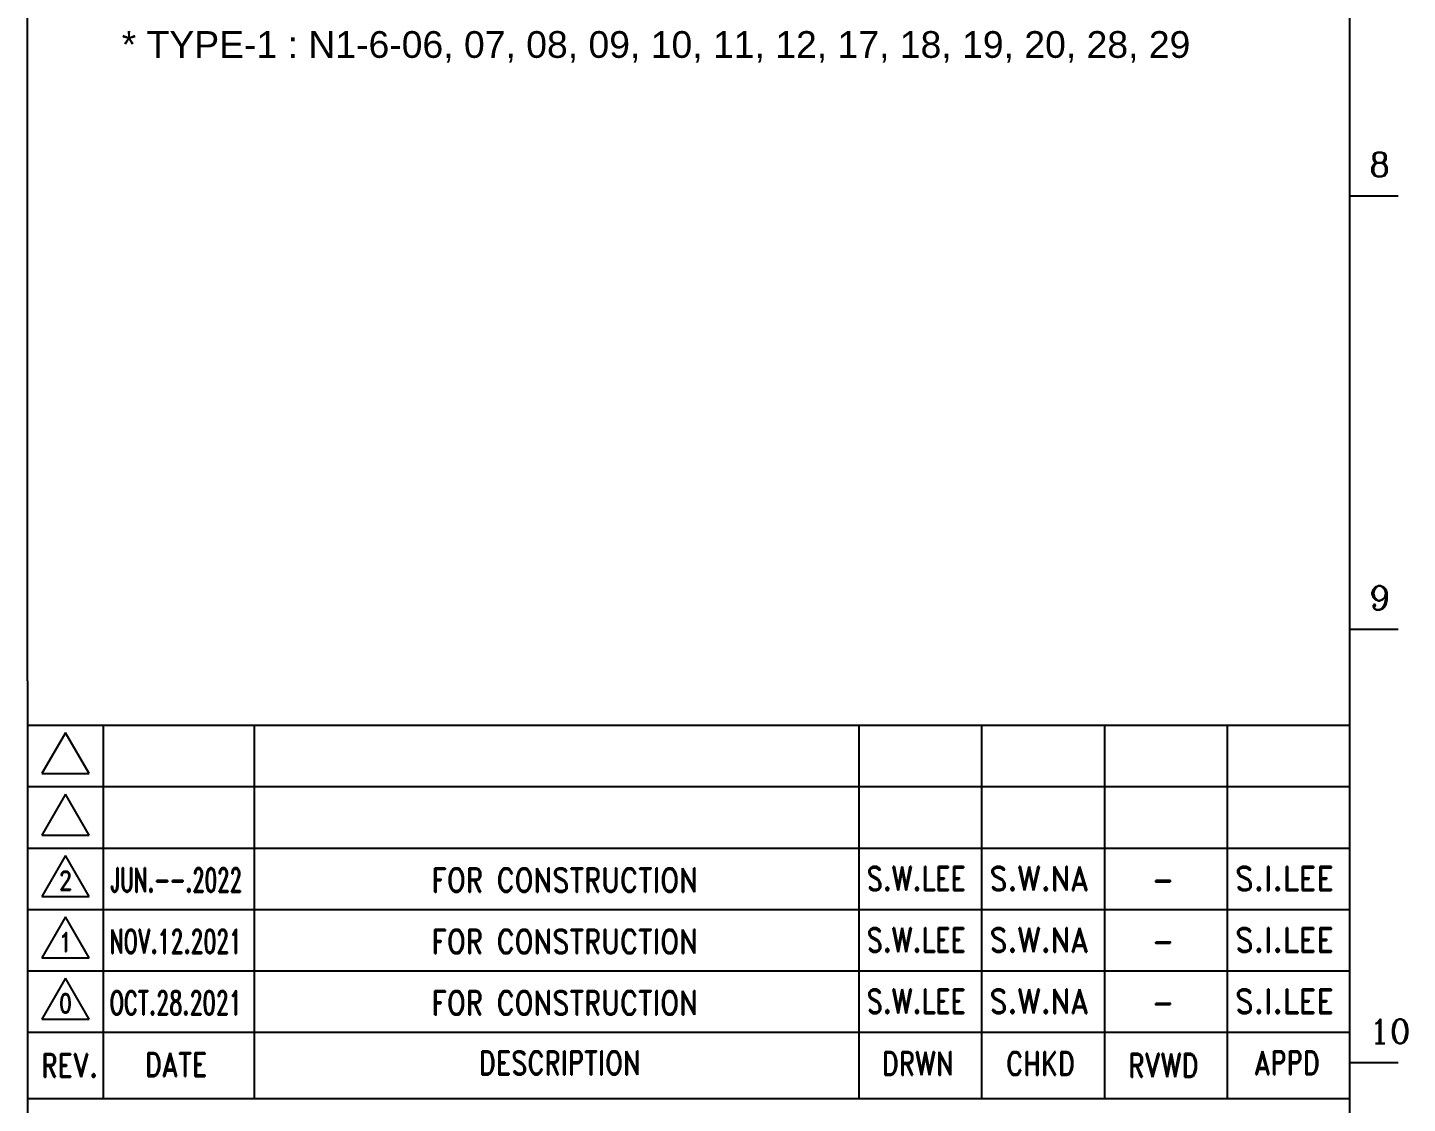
# Model space of a CAD drawing. Header units: millimetres. Extents: x 376548 to 485787, y -156716 to -17718.
# Drawn here: x 415826 to 422022, y -63127 to -58295 of the extents above; entities that cross this region are included whole.
import ezdxf
from ezdxf.enums import TextEntityAlignment as Align

# ---------------------------------------------------------------- set-up
doc = ezdxf.new("R2010")
doc.units = ezdxf.units.MM
doc.header["$LTSCALE"] = 2
doc.layers.add('C_TEXT_01', color=2, linetype='Continuous')
doc.layers.add('TAN-TIT', color=30, linetype='Continuous')
doc.styles.add('Arial', font='arial.ttf')
doc.styles.add('COM', font='COMPLEX', dxfattribs={"height": 5})
doc.styles.add('KIM3', font='ROMAND.shx', dxfattribs={"width": 1.25, "height": 3})
doc.styles.add('RD20', font='ROMAND.SHX', dxfattribs={"width": 0.8, "height": 2})
doc.styles.add('RD6', font='ROMAND.shx', dxfattribs={"width": 0.83, "height": 6})

# ---------------------------------------------------------------- blocks, each defined once
blk = doc.blocks.new('A$C8e619059')
at = {"layer": 'TAN-TIT'}
blk.add_line((-18.38, 55.84), (-18.38, 0), dxfattribs=at)
blk = doc.blocks.new('BORDER')
at = {"layer": 'TAN-TIT'}
for p, q in [((19323.7, 4632.3), (19323.7, 16468)), ((23282.3, 352), (23282.3, 16468)), ((23282.3, 6085.1), (23426.6, 6085.1)), ((23282.3, 4787.2), (23426.6, 4787.2)), ((19323.7, 4632.3), (19323.7, 352)), ((23282.3, 4498.7), (19323.7, 4498.7)), ((19436.9, 4477.2), (19366.3, 4354.8)), ((19507.6, 4354.8), (19436.9, 4477.2)), ((19549.9, 4498.7), (19549.9, 3381.8)), ((20002.3, 4498.7), (20002.3, 3381.8)), ((22179.6, 4498.7), (22179.6, 3381.8)), ((22547.2, 4498.7), (22547.2, 3381.8)), ((22914.8, 4498.7), (22914.8, 3381.8)), ((19366.3, 4354.8), (19507.6, 4354.8)), ((23282.3, 4314.9), (19323.7, 4314.9)), ((19436.9, 4293.4), (19366.3, 4171)), ((19507.6, 4171), (19436.9, 4293.4)), ((23282.3, 4131.1), (19323.7, 4131.1)), ((19366.3, 4171), (19507.6, 4171)), ((19436.9, 4109.7), (19366.3, 3987.2)), ((19507.6, 3987.2), (19436.9, 4109.7)), ((19366.3, 3987.2), (19507.6, 3987.2)), ((23282.3, 3947.3), (19323.7, 3947.3)), ((19436.9, 3925.9), (19366.3, 3803.4)), ((19507.6, 3803.4), (19436.9, 3925.9)), ((19366.3, 3803.4), (19507.6, 3803.4)), ((23282.3, 3763.5), (19323.7, 3763.5)), ((19436.9, 3742.1), (19366.3, 3619.6)), ((19507.6, 3619.6), (19436.9, 3742.1)), ((19366.3, 3619.6), (19507.6, 3619.6)), ((23282.3, 3579.7), (19323.7, 3579.7)), ((23282.3, 3489.4), (23426.6, 3489.4)), ((19323.7, 3381.8), (23282.3, 3381.8))]:
    blk.add_line(p, q, dxfattribs=at)
at = {"xscale": 20, "yscale": 20, "zscale": 20}
blk.add_blockref('A$C8e619059', (22179.6, 3381.8), dxfattribs=at)
at = {"layer": 'TAN-TIT', "style": 'COM'}
for s, p in [('8', (23340, 6142.8)), ('9', (23340, 4844.9)), ('10', (23340, 3547.1))]:
    blk.add_text(s, height=72.1, dxfattribs=at).set_placement(p)
at = {"layer": 'TAN-TIT', "style": 'RD6', "width": 0.8}
for s, p in [('REV.', (19449.7, 3445.6)), ('DATE', (19768.5, 3448.4)), ('DESCRIPTION', (20917.1, 3453.4)), ('DRWN', (21988.7, 3451.6)), ('CHKD', (22356.3, 3451.6)), ('RVWD', (22724.1, 3445.7)), ('APPD', (23094.1, 3453.5))]:
    blk.add_text(s, height=70.69, dxfattribs=at).set_placement(p, align=Align.CENTER)

msp = doc.modelspace()

# ---------------------------------------------------------------- block references
at = {"xscale": 1.5, "yscale": 1.5, "zscale": 1.5}
msp.add_blockref('BORDER', (386840, -68178.2), dxfattribs=at)

# ---------------------------------------------------------------- texts
at = {"style": 'KIM3'}
for s, height, width, p, p2 in [('JUN.--.2022', 108.155, 0.549752, (416193.8, -62177.8), (416788.4, -62177.8)), ('S.W.LEE', 108.16, 0.71939, (419593.7, -62171.4), (420038.3, -62171.4)), ('S.W.NA', 108.16, 0.799323, (420145, -62171.4), (420589.7, -62171.4)), ('S.I.LEE', 108.16, 0.838125, (421247.8, -62171.4), (421692.4, -62171.4)), ('NOV.12.2021', 108.155, 0.58603, (416193.8, -62453.5), (416788.4, -62453.5)), ('S.W.LEE', 108.16, 0.71939, (419593.7, -62447.1), (420038.3, -62447.1)), ('S.W.NA', 108.16, 0.799323, (420145, -62447.1), (420589.7, -62447.1)), ('S.I.LEE', 108.16, 0.838125, (421247.8, -62447.1), (421692.4, -62447.1)), ('OCT.28.2021', 108.155, 0.598176, (416193.8, -62729.2), (416788.4, -62729.2)), ('S.W.LEE', 108.16, 0.71939, (419593.7, -62722.8), (420038.3, -62722.8)), ('S.W.NA', 108.16, 0.799323, (420145, -62722.8), (420589.7, -62722.8)), ('S.I.LEE', 108.16, 0.838125, (421247.8, -62722.8), (421692.4, -62722.8))]:
    msp.add_text(s, height=height, dxfattribs=dict(at, width=width)).set_placement(p, p2, align=Align.FIT)
at = {"width": 0.83}
for s, height, style, p in [('FOR CONSTRUCTION', 108.155, 'KIM3', (418237.8, -62178)), ('2', 84.8, 'RD20', (415995.9, -62168.7)), ('-', 108.2, 'KIM3', (420924.1, -62178)), ('1', 84.8, 'RD20', (415995.9, -62444.4)), ('FOR CONSTRUCTION', 108.155, 'KIM3', (418237.8, -62453.7)), ('-', 108.2, 'KIM3', (420924.1, -62453.7)), ('0', 84.8, 'RD20', (415995.9, -62720.1)), ('FOR CONSTRUCTION', 108.155, 'KIM3', (418237.8, -62729.4)), ('-', 108.2, 'KIM3', (420924.1, -62729.4))]:
    msp.add_text(s, height=height, dxfattribs=dict(at, style=style)).set_placement(p, align=Align.CENTER)
at = {"layer": 'C_TEXT_01', "style": 'Arial'}
msp.add_text('* TYPE-1 : N1-6-06, 07, 08, 09, 10, 11, 12, 17, 18, 19, 20, 28, 29', height=120, dxfattribs=at).set_placement((416248, -58431))

doc.saveas('drawing.dxf')
